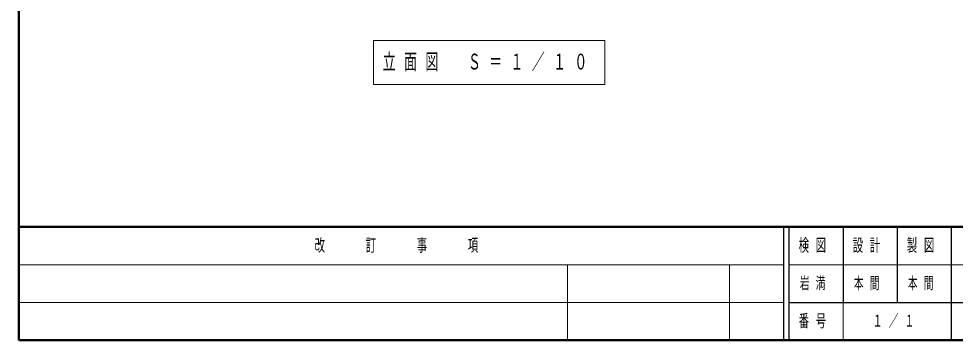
# Model space of a CAD drawing. Units: millimetres on the paper, scale 1:10. Extents: x -385 to 0, y 0 to 267.
# Drawn here: x -385 to -211.7, y 0 to 59.6 of the extents above; entities that cross this region are included whole.
import ezdxf

# ---------------------------------------------------------------- set-up
doc = ezdxf.new("R2010")
doc.units = ezdxf.units.MM
doc.layers.add('LY_1', color=7, linetype='Continuous', lineweight=25)
doc.layers.add('LY_2', color=7, linetype='Continuous', lineweight=13)
doc.styles.add('ＭＳ ゴシック', font='')
doc.styles.get('ＭＳ ゴシック').set_extended_font_data('MS Gothic')

msp = doc.modelspace()

# ---------------------------------------------------------------- linework, layer by layer
at = {"layer": 'LY_1', "lineweight": 13}
for p, q in [((-319.359, 55.529), (-319.359, 47.396)), ((-276.559, 55.529), (-319.359, 55.529)), ((-276.559, 47.396), (-276.559, 55.529)), ((-319.359, 47.396), (-276.559, 47.396))]:
    msp.add_line(p, q, dxfattribs=at)
at = {"layer": 'LY_2', "lineweight": 50}
for p, q in [((-385, 267), (-385, 0)), ((-385, 21), (0, 21)), ((-385, 0), (0, 0))]:
    msp.add_line(p, q, dxfattribs=at)
at = {"layer": 'LY_2', "color": 211, "lineweight": 25}
for p, q in [((-243.5, 21), (-243.5, 0)), ((-242.5, 21), (-242.5, 0)), ((-232.5, 21), (-232.5, 7)), ((-222.5, 21), (-222.5, 7)), ((-212.5, 21), (-212.5, 0)), ((-242.5, 7), (0, 7))]:
    msp.add_line(p, q, dxfattribs=at)
at = {"layer": 'LY_2'}
for p, q in [((-385, 14), (-243.5, 14)), ((-283.5, 14), (-283.5, 0)), ((-253.5, 14), (-253.5, 0)), ((-242.5, 14), (-187.5, 14)), ((-385, 7), (-243.5, 7)), ((-232.5, 7), (-232.5, 0))]:
    msp.add_line(p, q, dxfattribs=at)

# ---------------------------------------------------------------- texts
at = {"layer": 'LY_1', "style": 'ＭＳ ゴシック'}
for s, insert, char_height, attachment_point in [('\\T1.64;\\W0.6;立面図\u3000Ｓ＝１／１０', (-297.959, 51.463), 2.933, 5), ('\\T1.64;\\W0.6;岩満', (-240.5, 10.5), 2.199, 4), ('\\T1.64;\\W0.6;本間', (-230.5, 10.5), 2.199, 4), ('\\T1.64;\\W0.6;本間', (-220.5, 10.5), 2.199, 4), ('\\T1.64;\\W0.6;１／１', (-227, 3.5), 2.199, 4)]:
    msp.add_mtext(s, dxfattribs=dict(at, insert=insert, char_height=char_height, attachment_point=attachment_point))
at = {"layer": 'LY_2', "color": 4, "char_height": 2.346, "attachment_point": 4, "style": 'ＭＳ ゴシック'}
for s, insert in [('\\T1.64;\\W0.6;改\u3000\u3000訂\u3000\u3000事\u3000\u3000項', (-330.25, 17.5)), ('\\T1.64;\\W0.6;検図', (-240.7, 17.5)), ('\\T1.64;\\W0.6;設計', (-230.7, 17.5)), ('\\T1.64;\\W0.6;製図', (-220.7, 17.5)), ('\\T1.64;\\W0.6;番号', (-240.7, 3.5))]:
    msp.add_mtext(s, dxfattribs=dict(at, insert=insert))

doc.saveas('drawing.dxf')
